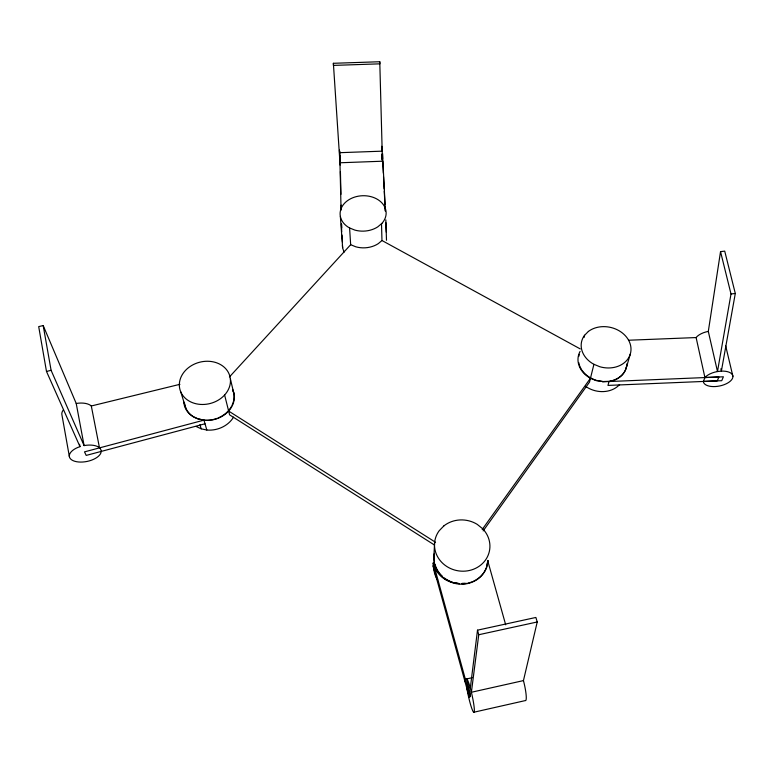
<?xml version="1.0" encoding="UTF-8"?>
<svg xmlns="http://www.w3.org/2000/svg" width="774" height="774" viewBox="0 0 774 774"><rect width="100%" height="100%" fill="white"/><g stroke="black" fill="none" stroke-linecap="round" stroke-linejoin="round"><path stroke-width="1.16" d="M466.567 686.248A17.163 1.887 77.5 0 0 473.427 712.003A17.163 1.887 77.5 0 0 471.385 692.266L470.302 688.076A17.163 1.887 77.5 0 0 466.664 678.817L470.35 694.268L469.982 696.726L469.208 696.9L433.111 565.949L433.256 562.93A26.897 24.952 9.6 0 0 451.165 582.203L458.798 583.548M433.904 556.593L434.562 543.116M232.742 389.767A25.261 21.014 -15 0 1 228.562 411.139A25.261 21.014 -15 0 1 204.975 420.34L198.695 419.024M470.302 688.076L477.51 630.162L535.879 617.459L537.233 621.977L523.447 680.598A17.076 2.583 76.8 0 1 525.227 700.605L473.698 712.264M477.51 630.162L478.748 634.738L471.385 692.266L523.447 680.598M465.029 681.739L465.358 679.204M487.417 564.236L487.862 561.208M580.094 351.415A24.691 20.182 13.5 0 0 590.262 378.157L596.232 380.644L602.675 381.524M469.208 696.9L469.566 694.442L433.256 562.93M720.536 251.627L731.004 293.965L717.488 371.539L708.307 331.407L720.536 251.627L724.725 251.134L735.3 293.481L721.378 371.123A15.025 7.295 -11.5 0 1 732.784 377.567A15.025 7.295 -11.5 0 1 717.527 386.342A15.025 7.295 -11.5 0 1 703.343 381.485L704.959 377.489A15.025 7.295 -11.5 0 1 717.488 371.539L721.378 371.123L720.846 368.83M487.872 560.405L486.682 566.82A26.906 24.952 9.8 0 1 483.721 572.712M487.949 560.724L486.711 567.197A27.119 25.165 9.8 0 1 452.316 582.687L445.901 579.6A27.119 25.165 9.8 0 1 434.378 553.342M584.08 337.464L584.583 335.268M483.16 530.906L589.498 382.133L593.929 364.302M582.387 370.785A24.41 19.96 13.5 0 0 596.541 380.411L602.878 381.563L609.206 381.311A24.41 19.96 13.5 0 0 626.882 363.925A24.691 20.182 13.5 0 1 609.032 381.534L607.967 385.413L721.745 380.692L723.4 376.793L602.636 381.805M626.185 368.114L630.297 354.066M703.353 381.437L717.275 380.876L718.911 376.977L704.921 377.548L696.107 337.512A14.687 7.537 -12.1 0 1 708.307 331.407M482.192 529.503L590.465 378.244M229.443 376.938L350.661 244.71L349.596 227.962M381.505 223.725L381.969 240.511L378.312 243.626A22.601 17.56 -2.2 0 1 355.817 246.809L350.661 244.71M205.013 423.784L86.204 455.412L84.501 451.871L203.959 420.137A25.416 21.14 -15 0 0 210.586 419.992M91.313 405.982L179.945 384.31M84.095 445.592L76.22 403.486L43.189 325.554L38.7 326.618L46.488 371.443L51.094 370.32L84.095 445.592A16.196 8.059 -11.2 0 1 98.54 447.062L100.397 448.697L101.21 450.662L100.949 452.819A16.196 8.059 -11.2 0 1 74.846 461.304A16.196 8.059 -11.2 0 1 79.974 446.646L79.538 444.305M469.566 694.442L470.35 694.268M466.461 678.972L472.285 677.676M478.748 634.738L537.233 621.977M731.004 293.965L735.3 293.481M462.01 583.393L465.213 583.228M628.565 340.231L696.078 337.561M333.381 63.294L339.96 162.772L382.453 161.215L379.773 61.736L333.381 63.294L333.43 65.403L379.879 63.836L379.773 61.736M453.67 582.532L459.621 583.712M196.151 426.455L201.201 428.825L206.822 430.025A25.058 20.956 -15.3 0 0 233.545 417.138M198.686 419.131L193.142 416.528A25.261 21.014 -15 0 1 184.415 402.644M381.969 240.511L580.287 348.939M228.64 411.062L435.539 542.293M434.34 544.935L229.597 414.845L224.615 395.001M46.488 371.443L79.974 446.646M180.768 391.886L185.76 407.985M199.963 424.655L201.201 428.825M206.822 430.025L203.959 420.137L197.68 418.811A25.416 21.14 -15 0 1 183.796 401.929M487.775 560.918L505.683 624.792M469.392 694.384L469.982 696.726M230.352 378.757A25.832 21.295 -14.6 0 1 194.322 403.302A25.832 21.295 -14.6 0 1 190.036 366.547A25.832 21.295 -14.6 0 1 230.352 378.757L234.222 395.03M725.673 345.823L732.91 376.358M99.488 447.894L91.342 406.156L90.413 405.276A15.838 8.33 -10.5 0 0 76.22 403.486M69.379 456.65L61.881 414.583A15.838 8.33 -10.5 0 1 63.255 410.075M43.189 325.554L51.094 370.32M341.721 231.852L341.382 223.996M341.953 235.044L342.456 241.962M340.357 216.41L342.65 247.661M340.163 160.847L339.796 155.584L341.053 209.58M339.863 151.462L340.125 156.319M339.96 162.772L340.105 165.065M385.413 211.418L382.501 153.455L382.627 158.728M385.839 219.874L386.497 240.288M382.753 161.137L383.353 173.183M383.536 176.801L384.136 188.846M384.262 191.255L384.93 204.51M385.046 206.919L385.229 210.528M385.829 222.573L386.313 232.21M382.453 161.215L382.095 154.065L382.221 159.338M382.133 159.28L381.959 154.819M340.415 171.557L340.947 194.332M341.199 205.12L341.305 209.918M341.644 224.296L341.731 227.895M339.467 150.127L339.544 152.691L382.046 151.172L381.746 146.286L381.756 148.134M234.048 396.298A25.416 21.14 -15 0 1 232.113 405.199M231.581 406.263A25.416 21.14 -15 0 1 218.133 417.95M217.097 418.357A25.416 21.14 -15 0 1 211.689 419.818M232.635 389.864A25.416 21.14 -15 0 1 233.98 395.195M581.729 369.837A24.41 19.96 13.5 0 1 579.668 365.812M579.32 364.777A24.41 19.96 13.5 0 1 578.797 362.677M578.817 356.379A24.41 19.96 13.5 0 1 579.349 354.366M344.266 252.024A22.233 17.425 -2.3 0 1 342.408 245.387M483.073 573.602A26.906 24.952 9.8 0 1 473.369 581.284M472.314 581.738A26.906 24.952 9.8 0 1 467.844 583.132M466.693 583.354A26.906 24.952 9.8 0 1 461.991 583.789M452.645 582.329A26.906 24.952 9.8 0 1 444.353 577.975M442.564 576.475A26.906 24.952 9.8 0 1 434.969 564.12M434.359 560.898A26.906 24.952 9.8 0 1 434.504 554.378M619.606 384.523A24.091 19.805 13.7 0 1 585.541 386.294M437.62 580.016A26.48 24.662 10.3 0 1 433.817 568.697M433.914 564.401A26.48 24.662 10.3 0 1 434.514 561.218M435.356 572.179A26.751 24.855 9.7 0 1 433.111 565.949M443.918 525.856L439.187 530.732A27.767 25.59 9.2 0 0 444.982 565.223A27.767 25.59 9.2 0 0 482.463 563.549A27.767 25.59 9.2 0 0 482.695 528.777L477.229 524.366A27.767 25.59 9.2 0 0 443.918 525.856M588.395 331.436L584.486 335.374A25.145 20.395 13.2 0 0 593.716 364.215L599.802 366.731A25.145 20.395 13.2 0 0 630.123 343.733A25.145 20.395 13.2 0 0 588.395 331.436M381.892 223.396L377.77 226.869A23.027 17.705 -2.2 0 1 354.84 230.091L349.519 227.933A23.027 17.705 -2.2 0 1 344.488 203.32A23.027 17.705 -2.2 0 1 376.541 198.831A23.027 17.705 -2.2 0 1 381.892 223.396"/></g></svg>
